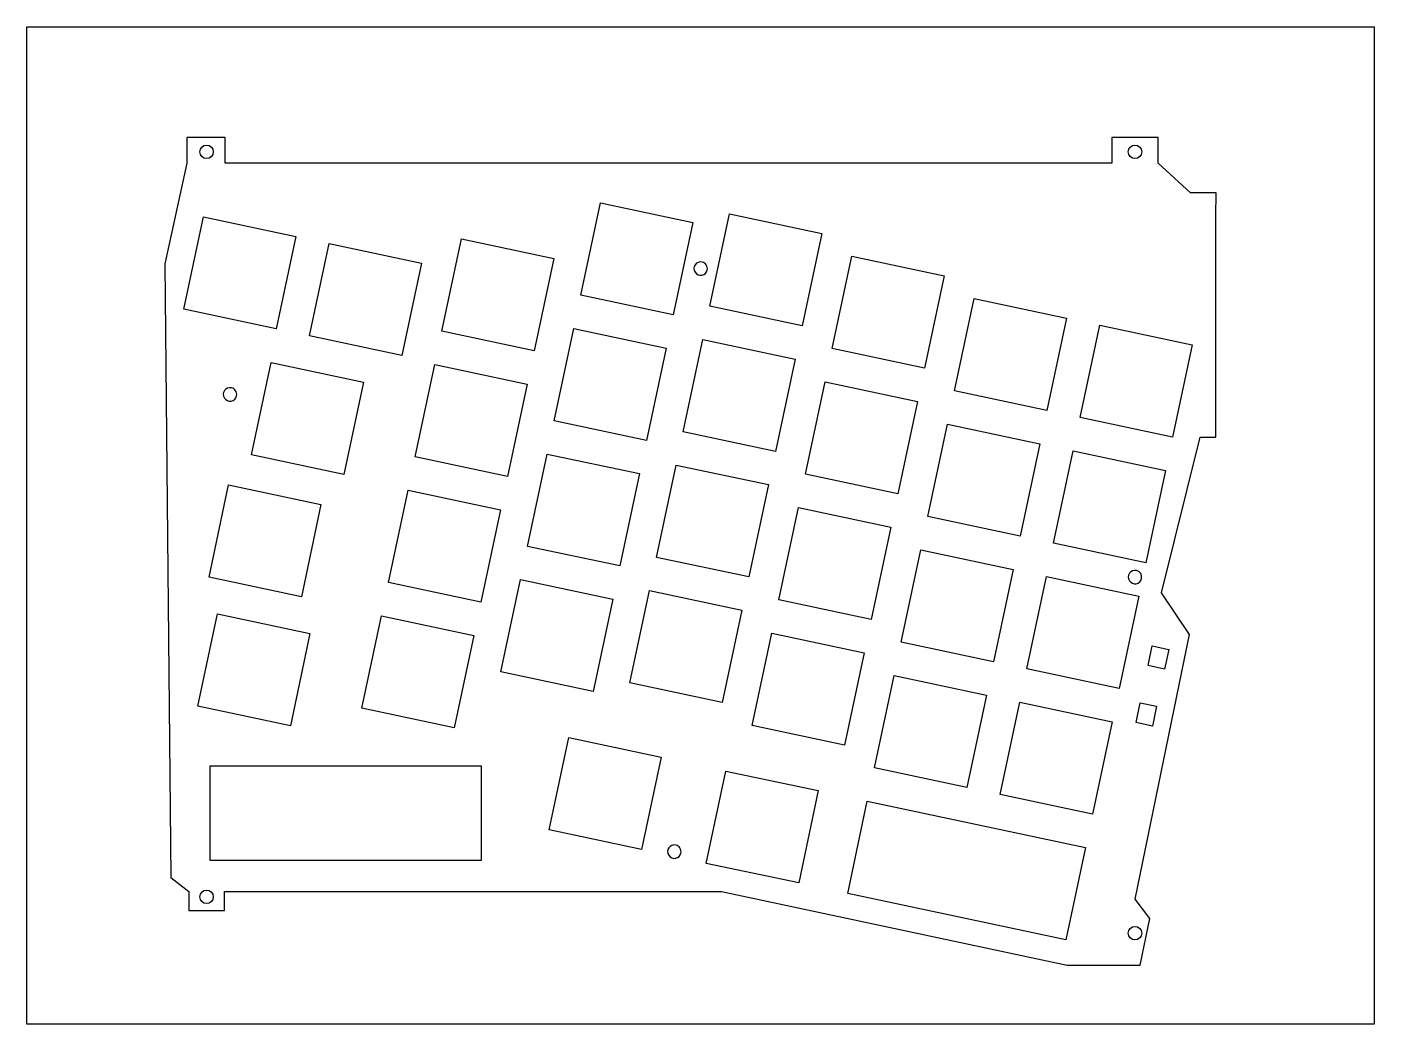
# Model space of a CAD drawing. Extents: x 0 to 200, y 0 to 148.
import ezdxf

# ---------------------------------------------------------------- set-up
doc = ezdxf.new("R2010")
doc.units = 0
doc.layers.get('0').update_dxf_attribs({"linetype": 'CONTINUOUS'})

msp = doc.modelspace()

# ---------------------------------------------------------------- linework, layer by layer
at = {"color": 7}
msp.add_lwpolyline([(0.000074, 147.902062), (199.76115, 147.902062), (199.76115, -0.000249), (0.000074, -0.000249)], close=True, dxfattribs=at)
at = {"color": 4}
for points in [[(168.227125, 63.973061), (173.969171, 87.044254), (176.308755, 87.044254), (176.291283, 119.856233), (176.323879, 123.295651), (172.531573, 123.295651), (167.742624, 127.677127), (167.742624, 131.497884), (160.863382, 131.497884), (160.863382, 127.677127), (29.418779, 127.677127), (29.418779, 131.497884), (23.69942, 131.497884), (23.69942, 127.677127), (20.465412, 112.776453), (21.321243, 21.737697), (24.014163, 19.656185), (24.014163, 16.831021), (29.271447, 16.833305), (29.271447, 19.658214), (103.008491, 19.646289), (154.251164, 8.754379), (165.060134, 8.754379), (166.525112, 15.64666), (164.356069, 18.520537), (172.395454, 57.78079), (168.227125, 63.973061)], [(26.638972, 128.381076)], [(164.310115, 128.381076)], [(85.055276, 121.820267), (98.749816, 118.909405), (95.838948, 105.214892), (82.144409, 108.125754)], [(104.184172, 120.190104), (117.878711, 117.279243), (114.967843, 103.584729), (101.273304, 106.495591)], [(26.183418, 119.727403), (39.877957, 116.816541), (36.96709, 103.122028), (23.272551, 106.03289)], [(64.441176, 116.46438), (78.135715, 113.553519), (75.224848, 99.859005), (61.530308, 102.769867)], [(44.817205, 115.766673), (58.511744, 112.855811), (55.600877, 99.161298), (41.906337, 102.07216)], [(122.322591, 113.898861), (136.01713, 110.987999), (133.106263, 97.293486), (119.411724, 100.204348)], [(100.113777, 113.034691)], [(140.46156, 107.610206), (154.1561, 104.699344), (151.245232, 91.004831), (137.550693, 93.915692)], [(81.094594, 103.186774), (94.789133, 100.275912), (91.878265, 86.581399), (78.183726, 89.492261)], [(159.095347, 103.649475), (172.789886, 100.738613), (169.879019, 87.0441), (156.18448, 89.954962)], [(100.223434, 101.556353), (113.917973, 98.645491), (111.007106, 84.950978), (97.312566, 87.86184)], [(36.19802, 98.123104), (49.892559, 95.212242), (46.981692, 81.517729), (33.287153, 84.428591)], [(60.480438, 97.830629), (74.174977, 94.919767), (71.26411, 81.225254), (57.569571, 84.136116)], [(30.319172, 94.372045)], [(118.361908, 95.265368), (132.056447, 92.354507), (129.14558, 78.659993), (115.451041, 81.570855)], [(136.500823, 88.976454), (150.195362, 86.065592), (147.284494, 72.371079), (133.589955, 75.281941)], [(77.133856, 84.553023), (90.828395, 81.642161), (87.917528, 67.947648), (74.222988, 70.858509)], [(155.134609, 85.015724), (168.829148, 82.104862), (165.918281, 68.410349), (152.223742, 71.32121)], [(96.262751, 82.92286), (109.95729, 80.011998), (107.046423, 66.317485), (93.351883, 69.228347)], [(29.912976, 79.983399), (43.601304, 77.073857), (40.690437, 63.379344), (27.002109, 66.288885)], [(56.5197, 79.196877), (70.214239, 76.286016), (67.303372, 62.591502), (53.608833, 65.502364)], [(114.40117, 76.631617), (128.095709, 73.720755), (125.184842, 60.026242), (111.490303, 62.937104)], [(132.54014, 70.342962), (146.234679, 67.4321), (143.323812, 53.737586), (129.629272, 56.648448)], [(151.173926, 66.382231), (164.868466, 63.471369), (161.957598, 49.776856), (148.263059, 52.687718)], [(164.524249, 67.274157)], [(73.173118, 65.919271), (86.867657, 63.008409), (83.95679, 49.313896), (70.26225, 52.224758)], [(92.302013, 64.289109), (105.996552, 61.378247), (103.085685, 47.683734), (89.391146, 50.594595)], [(28.276544, 60.855601), (41.971083, 57.944739), (39.060216, 44.250226), (25.365677, 47.161088)], [(52.558962, 60.563126), (66.253501, 57.652264), (63.342634, 43.957751), (49.648095, 46.868613)], [(110.440432, 57.997865), (124.134971, 55.087004), (121.224104, 41.39249), (107.529565, 44.303352)], [(166.881844, 56.095992), (169.314915, 55.578828), (168.691176, 52.64438), (166.258105, 53.161545)], [(128.579402, 51.70921), (142.273941, 48.798348), (139.363074, 35.103835), (125.668534, 38.014697)], [(147.213188, 47.74848), (160.907728, 44.837618), (157.99686, 31.143105), (144.302321, 34.053966)], [(165.087962, 47.655478), (167.521033, 47.138314), (166.897294, 44.203867), (164.464223, 44.721031)], [(80.362385, 42.482413), (94.056924, 39.571552), (91.146057, 25.877038), (77.451518, 28.7879)], [(27.169364, 38.281018), (67.364215, 38.281018), (67.364215, 24.242732), (27.169364, 24.242732)], [(103.65436, 37.531555), (117.348899, 34.620694), (114.438032, 20.92618), (100.743493, 23.837042)], [(124.618579, 33.075441), (156.946838, 26.203853), (154.035971, 12.50934), (121.707711, 19.380927)], [(96.209559, 26.550691)], [(26.638972, 17.869587)], [(164.310115, 12.484698)]]:
    msp.add_lwpolyline(points, close=True, dxfattribs=at)
for points in [[(25.637158, 129.381259), (25.637158, 129.933097), (26.085624, 130.38108), (26.638972, 130.38108)], [(26.638972, 130.38108), (27.188704, 130.38108), (27.637169, 129.933097), (27.637169, 129.381259)], [(163.308301, 129.381259), (163.308301, 129.933097), (163.756767, 130.38108), (164.310115, 130.38108)], [(164.310115, 130.38108), (164.859847, 130.38108), (165.308312, 129.933097), (165.308312, 129.381259)], [(26.638972, 128.381076), (26.085624, 128.381076), (25.637158, 128.828336), (25.637158, 129.381259)], [(27.637169, 129.381259), (27.637169, 128.828336), (27.188704, 128.381076), (26.638972, 128.381076)], [(164.310115, 128.381076), (163.756767, 128.381076), (163.308301, 128.828336), (163.308301, 129.381259)], [(165.308312, 129.381259), (165.308312, 128.828336), (164.859847, 128.381076), (164.310115, 128.381076)], [(99.081715, 112.622939), (98.85262, 112.289604), (98.84688, 111.851087), (99.067171, 111.51187)], [(100.113777, 113.034691), (99.718143, 113.118784), (99.31081, 112.956275), (99.081715, 112.622939)], [(100.744551, 112.601173), (100.6001, 112.823607), (100.373204, 112.979548), (100.113777, 113.034691)], [(100.884032, 111.848606), (100.939175, 112.108033), (100.889002, 112.378739), (100.744551, 112.601173)], [(99.067171, 111.51187), (99.287463, 111.172652), (99.690403, 110.999536), (100.088102, 111.073245)], [(100.088102, 111.073245), (100.485801, 111.146955), (100.799938, 111.452974), (100.884032, 111.848606)], [(29.28711, 93.960294), (29.058015, 93.626958), (29.052275, 93.188442), (29.272567, 92.849224)], [(30.319172, 94.372045), (29.923539, 94.456139), (29.516205, 94.293629), (29.28711, 93.960294)], [(30.949946, 93.938528), (30.805495, 94.160962), (30.578599, 94.316903), (30.319172, 94.372045)], [(31.089428, 93.185961), (31.14457, 93.445387), (31.094397, 93.716094), (30.949946, 93.938528)], [(29.272567, 92.849224), (29.492858, 92.510006), (29.895799, 92.33689), (30.293497, 92.4106)], [(30.293497, 92.4106), (30.691196, 92.484309), (31.005334, 92.790328), (31.089428, 93.185961)], [(163.492187, 66.862406), (163.263092, 66.529071), (163.257352, 66.090554), (163.477644, 65.751336)], [(164.524249, 67.274157), (164.128616, 67.358251), (163.721282, 67.195741), (163.492187, 66.862406)], [(164.498575, 65.312712), (164.896273, 65.386422), (165.210411, 65.692441), (165.294505, 66.088073)], [(165.294505, 66.088073), (165.409333, 66.628301), (165.064478, 67.159329), (164.524249, 67.274157)], [(163.477644, 65.751336), (163.697935, 65.412119), (164.100876, 65.239003), (164.498575, 65.312712)], [(95.177497, 26.138939), (94.948402, 25.805604), (94.942662, 25.367088), (95.162954, 25.02787)], [(96.209559, 26.550691), (95.813926, 26.634785), (95.406592, 26.472275), (95.177497, 26.138939)], [(96.840333, 26.117174), (96.695882, 26.339608), (96.468986, 26.495548), (96.209559, 26.550691)], [(96.979815, 25.364607), (97.034957, 25.624033), (96.984784, 25.89474), (96.840333, 26.117174)], [(95.162954, 25.02787), (95.383245, 24.688652), (95.786186, 24.515536), (96.183884, 24.589246)], [(96.183884, 24.589246), (96.581583, 24.662955), (96.895721, 24.968974), (96.979815, 25.364607)], [(25.637158, 18.86977), (25.637158, 19.421607), (26.085624, 19.869591), (26.638972, 19.869591)], [(26.638972, 17.869587), (26.085624, 17.869587), (25.637158, 18.316847), (25.637158, 18.86977)], [(26.638972, 19.869591), (27.188704, 19.869591), (27.637169, 19.421607), (27.637169, 18.86977)], [(27.637169, 18.86977), (27.637169, 18.316847), (27.188704, 17.869587), (26.638972, 17.869587)], [(163.308301, 13.484881), (163.308301, 14.036719), (163.756767, 14.484702), (164.310115, 14.484702)], [(164.310115, 14.484702), (164.859847, 14.484702), (165.308312, 14.036719), (165.308312, 13.484881)], [(164.310115, 12.484698), (163.756767, 12.484698), (163.308301, 12.931958), (163.308301, 13.484881)], [(165.308312, 13.484881), (165.308312, 12.931958), (164.859847, 12.484698), (164.310115, 12.484698)]]:
    msp.add_open_spline(points, degree=3, dxfattribs=at)

doc.saveas('drawing.dxf')
